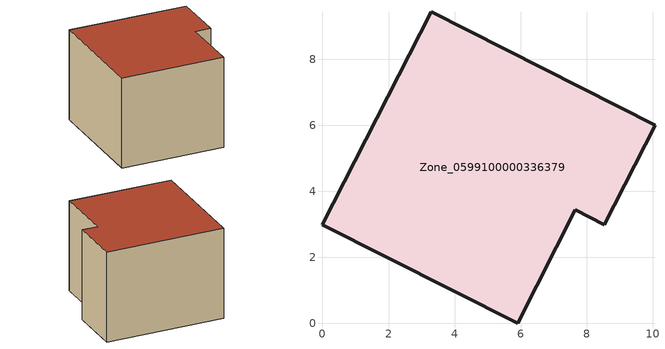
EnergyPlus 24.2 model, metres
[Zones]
Zone_0599100000336379
 floor ground (C_G): 3.29,9.44 10.07,5.99 8.54,2.98 7.65,3.44 5.91,0 0,2.98 z0
 wall outside (C_F): 10.07,5.99 3.29,9.44 0,2.98 5.91,0 7.65,3.44 8.54,2.98 10.07,5.99 z0:5.86
 roof outside (C_R): 3.29,9.44 0,2.98 5.91,0 7.65,3.44 8.54,2.98 10.07,5.99 z5.86
[BUILDING]
Pand.0599100000336379: North Axis=0; Terrain=City; Loads Convergence Tolerance Value=0.04; Temperature Convergence Tolerance Value=0.4; Solar Distribution=FullExterior; Maximum Number of Warmup Days=25; Minimum Number of Warmup Days=1
[Site:Location]
Rotterdam.The.Hague.AP_ZH_NLD Design_Conditions: Latitude=51.96; Longitude=4.45; Time Zone=1; Elevation=-4.5
[SITE:GROUNDTEMPERATURE:BUILDINGSURFACE]
18, 18, 18, 18, 18, 18, 18, 18, 18, 18, 18, 18
[MATERIAL] Thermal Absorptance=0.9; Solar Absorptance=0.7; Visible Absorptance=0.7
Name | Roughness | Thickness | Conductivity | Density | Specific Heat
G.TI.1975-1991 | MediumSmooth | 0.15 | 0.288461 | 540 | 1210
F.TI.1975-1991 | Rough | 0.3 | 0.230769 | 1920 | 840
R.TI.1975-1991 | MediumRough | 0.2 | 0.153846 | 1500 | 1000
[CONSTRUCTION]
C_G: G.TI.1975-1991
C_F: F.TI.1975-1991
C_R: R.TI.1975-1991
[ZONE]
Zone_0599100000336379: Type=1; Multiplier=1; Ceiling Height=Autocalculate; Volume=Autocalculate; Floor Area=autocalculate; Part of Total Floor Area=Yes
[ZONEINFILTRATION:DESIGNFLOWRATE]
Infil_Zone_0599100000336379: Zone or ZoneList or Space or SpaceList=Zone_0599100000336379; Schedule=AlwaysOn; Design Flow Rate Calculation Method=Flow/Area; Flow Rate per Floor Area=0.003; Constant Term Coefficient=1; Temperature Term Coefficient=0; Velocity Term Coefficient=0; Velocity Squared Term Coefficient=0
[HVACTEMPLATE:ZONE:IDEALLOADSAIRSYSTEM]
Zone_0599100000336379: Maximum Heating Supply Air Temperature=50; Minimum Cooling Supply Air Temperature=13; Maximum Heating Supply Air Humidity Ratio=0.0156; Minimum Cooling Supply Air Humidity Ratio=0.0077; Heating Limit=NoLimit; Cooling Limit=NoLimit; Dehumidification Control Type=ConstantSensibleHeatRatio; Cooling Sensible Heat Ratio=0.7; Dehumidification Setpoint=60; Humidification Control Type=None; Humidification Setpoint=30; Outdoor Air Method=None; Outdoor Air Flow Rate per Person=0.00944; Outdoor Air Flow Rate per Zone Floor Area=0; Outdoor Air Flow Rate per Zone=0; Demand Controlled Ventilation Type=None; Outdoor Air Economizer Type=NoEconomizer; Heat Recovery Type=None; Sensible Heat Recovery Effectiveness=0.7; Latent Heat Recovery Effectiveness=0.65
[ZONECONTROL:THERMOSTAT]
ThermostatControl_Zone_0599100000336379: Zone or ZoneList=Zone_0599100000336379; Control Type Schedule=DualSetpointControlType; Control 1=Thermostat_Zone_0599100000336379; Temperature Difference Between Cutout And Setpoint=0
[THERMOSTATSETPOINT:DUALSETPOINT]
Thermostat_Zone_0599100000336379: Heating Setpoint Temperature Schedule=HeatingSetpoint_Zone_0599100000336379; Cooling Setpoint Temperature Schedule=CoolingSetpoint_Zone_0599100000336379
[SCHEDULE:COMPACT]
HeatingSetpoint_Zone_0599100000336379: Through: 12/31, For: AllDays, Until: 24:00, 21
CoolingSetpoint_Zone_0599100000336379: Through: 12/31, For: AllDays, Until: 24:00, 24
DualSetpointControlType: Through: 12/31, For: AllDays, Until: 24:00, 4
AlwaysOn: Through: 12/31, For: AllDays, Until: 24:00, 1
